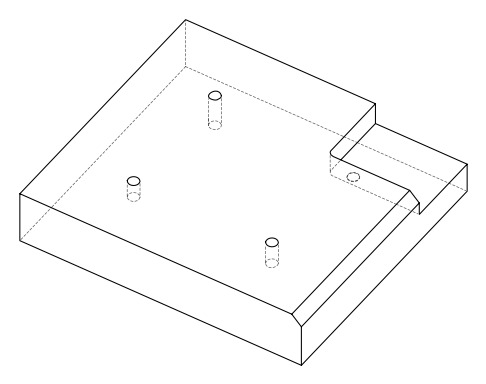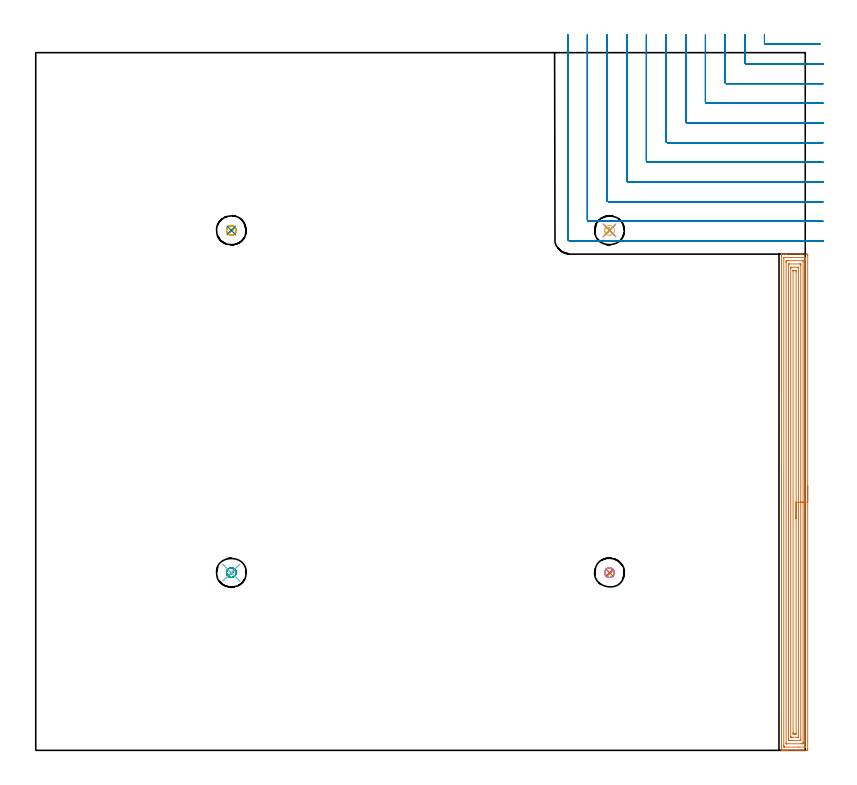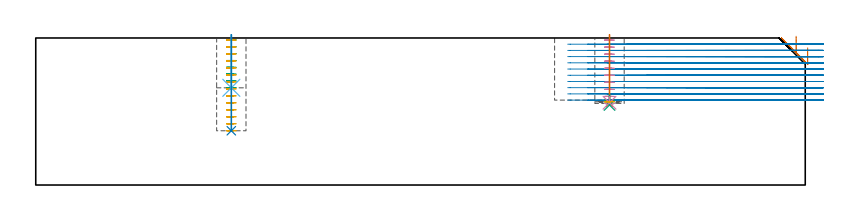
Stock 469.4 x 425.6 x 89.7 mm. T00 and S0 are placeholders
(PLAN: 11 operations, 6 tool changes, 58.5 min)
(1 AREA_MILL | FG_CHAMFER_SURFACE | UGT0205_001 | 14.82 min | 39823 mm3)
(2 MILL_CORNER_NOTCH_RECTANGULAR | CORNER_NOTCH_RECTANGULAR | NXT0201_012 | Follow Part, ap 4, ae 75% | 38.78 min | 710446 mm3)
(3 MILL_BLIND_HOLE_FROM_SOLID_MATERIAL | STEP1POCKET | NXT0201_011 | Spiral | 1.04 min | 7637 mm3)
(4 MILL_BLIND_HOLE_FROM_SOLID_MATERIAL_1 | STEP1POCKET_1 | NXT0201_011 | Spiral | 1.3 min | 10036 mm3)
(5 MILL_BLIND_HOLE_FROM_SOLID_MATERIAL_2 | STEP1POCKET_2 | NXT0201_011 | Spiral | 1.81 min | 14224 mm3)
(6 BORE_BLIND_HOLE | STEP1POCKET | UGT0332_075 | 0.13 min | 0 mm3)
(7 BORE_BLIND_HOLE_1 | STEP1POCKET_1 | UGT0332_075 | 0.17 min | 0 mm3)
(8 BORE_BLIND_HOLE_2 | STEP1POCKET_2 | UGT0332_075 | 0.24 min | 0 mm3)
(9 SPOT_DRILL | STEP1POCKET_3 | NXT0321_9005460120000 | 0.06 min | 163 mm3)
(10 DRILL_BLIND_HOLE_INTO_CENTER | STEP1POCKET_3 | NXT0301_128 | 0.02 min | 0 mm3)
(11 MILL_ROUGH_BLIND_HOLE_CONTOUR | STEP1POCKET_3 | UGT0201_129 | Spiral | 0.13 min | 139 mm3)
(TOOL UGT0205_001 | Chamfer Mill 20 x 3 x 45 deg. | D20 FL50 Z2)
(TOOL NXT0201_012 | ENDMILL 16mm [2P460-1600-NA 1630] | D16 FL38 Z6)
(TOOL NXT0201_011 | ENDMILL 12mm [2P460-1200-NA 1630] | D12 FL38 Z6)
(TOOL UGT0332_075 | 17.75 mm Rough Boring Bar | D17.75)
(TOOL NXT0321_9005460120000 | NC Spot Drill, 142deg, 12mm, Carbide, Uncoated | D12 PA142 FL30 Z2)
(TOOL NXT0301_128 | Carbide Drill 12mm [861.1-1200-036A1-GP GC34] | D12 PA150 FL37.4 Z2)
(TOOL UGT0201_129 | Carbide End Mill 11.9 | D11.9 FL15 Z4)
(OP 1 AREA_MILL)
G17 G21 G94 G90
T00 M6
G54
G17 G0 G90 X470.9 Y161.35 S1061 M3
G43 Z99.7 H0
Z83.7
G94 G1 Y161.312 Z82.828 F250.
Y161.198 Z81.964
Y161.009 Z81.112
Y160.747 Z80.28
Y160.413 Z79.474
Y160.01 Z78.7
Y159.542 Z77.964
Y159.01 Z77.272
Y158.421 Z76.629
Y157.778 Z76.04
Y157.086 Z75.508
Y156.35 Z75.04
Y155.576 Z74.637
Y154.77 Z74.303
Y153.938 Z74.041
Y153.086 Z73.852
Y152.222 Z73.738
Y151.35 Z73.7
Y1.001
X470.899 Y0.599 Z73.701
X470.895 Y0.114 Z73.703
X470.891 Y0.009 Z73.706
X470.414 Y0. Z74.184
X458.632 Z85.963
X458.038 Z86.556
X457.458 Z87.139
X457.154 Z87.442
X456.574 Z88.022
X456.27 Z88.325
X455.234 Z89.365
X454.915 Y0.007 Z89.676
X454.903 Y0.009 Z89.688
X454.9 Y0.153 Z89.7
Y302.547
X454.902 Y302.692 Z89.688
X454.915 Y302.7 Z89.675
X455.234 Z89.365
X455.663 Z88.937
X456.27 Z88.325
X457.458 Z87.139
X458.038 Z86.556
X466.733 Z77.864
X470.414 Z74.184
X470.706 Y302.697 Z73.891
X470.892 Y302.69 Z73.705
X470.899 Y302.503 Z73.699
X470.9 Y302.101 Z73.7
Y151.35
X469.486 Z75.114
Y2.383
X469.485 Y2.171 Z75.115
X469.482 Y2.066 Z75.118
X469.479 Y2.022 Z75.121
X469.405 Y2.01 Z75.195
X469.024 Y2.001 Z75.576
X465.395 Y2. Z79.205
X456.65 Y2.001 Z87.95
X456.429 Y2.005 Z88.171
X456.334 Y2.01 Z88.266
X456.316 Y2.337 Z88.284
X456.315 Y2.383 Z88.285
X456.314 Y3.231 Z88.286
Y300.317
X456.315 Y300.529 Z88.285
X456.318 Y300.634 Z88.282
X456.321 Y300.678 Z88.279
X456.395 Y300.69 Z88.205
X456.776 Y300.699 Z87.824
X460.405 Y300.7 Z84.195
X469.15 Y300.699 Z75.45
X469.371 Y300.695 Z75.229
X469.466 Y300.69 Z75.134
X469.484 Y300.363 Z75.116
X469.485 Y300.317 Z75.115
X469.486 Y299.469 Z75.114
Y151.35
X468.072 Z76.528
X468.071 Y5.059 Z76.529
X468.07 Y4.748 Z76.53
X468.066 Y4.167 Z76.534
X468.064 Y4.021 Z76.536
X467.921 Y4.007 Z76.679
X467.762 Y4.003 Z76.838
X467.044 Y4. Z77.556
X466.878 Z77.722
X458.038 Y4.001 Z86.562
X457.873 Y4.004 Z86.727
X457.763 Y4.01 Z86.837
X457.734 Y4.013 Z86.866
X457.733 Y4.027 Z86.867
X457.731 Y4.063 Z86.869
X457.729 Y4.167 Z86.871
Y297.641
Y297.952
X457.734 Y298.533 Z86.866
X457.735 Y298.679 Z86.865
X457.879 Y298.693 Z86.721
X458.038 Y298.697 Z86.562
X458.757 Y298.7 Z85.843
X458.922 Z85.678
X467.762 Y298.699 Z76.838
X467.928 Y298.696 Z76.672
X468.038 Y298.69 Z76.562
X468.066 Y298.687 Z76.534
X468.067 Y298.673 Z76.533
X468.07 Y298.637 Z76.53
X468.071 Y298.533 Z76.529
X468.072 Y151.35 Z76.528
X466.657 Z77.943
Y6.843
X466.656 Y6.175 Z77.944
X466.654 Y6.079 Z77.946
X466.65 Y6.023 Z77.95
X466.643 Y6.01 Z77.957
X466.62 Y6.007 Z77.98
X466.412 Y6.002 Z78.188
X465.994 Y6. Z78.606
X459.758 Z84.842
X459.376 Y6.005 Z85.224
X459.185 Y6.01 Z85.415
X459.149 Y6.015 Z85.451
X459.146 Y6.047 Z85.454
X459.145 Y6.101 Z85.455
X459.143 Y6.621 Z85.457
Y6.843
Y295.857
X459.144 Y296.525 Z85.456
X459.146 Y296.622 Z85.454
X459.15 Y296.677 Z85.45
X459.157 Y296.69 Z85.443
X459.18 Y296.693 Z85.42
X459.388 Y296.698 Z85.212
X459.806 Y296.7 Z84.794
X466.042 Z78.558
X466.424 Y296.695 Z78.176
X466.615 Y296.69 Z77.985
X466.651 Y296.685 Z77.949
X466.654 Y296.653 Z77.946
X466.655 Y296.599 Z77.945
X466.657 Y296.079 Z77.943
Y295.857
Y151.35
X465.243 Z79.357
X465.242 Y8.359 Z79.358
X465.238 Y8.09 Z79.362
X465.236 Y8.019 Z79.364
X465.224 Y8.01 Z79.376
X465.187 Y8.005 Z79.413
X465.11 Y8.002 Z79.49
X464.848 Y8. Z79.752
X461.312 Z83.288
X460.69 Y8.001 Z83.91
X460.601 Y8.002 Z83.999
X460.576 Y8.005 Z84.024
X460.567 Y8.008 Z84.033
X460.564 Y8.046 Z84.036
X460.56 Y8.224 Z84.04
X460.557 Y8.493 Z84.043
Y8.627
Y294.207
X460.558 Y294.342 Z84.042
X460.562 Y294.61 Z84.038
X460.564 Y294.681 Z84.036
X460.576 Y294.69 Z84.024
X460.613 Y294.695 Z83.987
X460.69 Y294.698 Z83.91
X460.952 Y294.7 Z83.648
X464.488 Z80.112
X465.11 Y294.699 Z79.49
X465.199 Y294.698 Z79.401
X465.224 Y294.695 Z79.376
X465.233 Y294.692 Z79.367
X465.236 Y294.654 Z79.364
X465.24 Y294.476 Z79.36
X465.243 Y294.207 Z79.357
Y294.073
Y151.35
X463.829 Z80.771
X463.828 Y10.412 Z80.772
X463.827 Y10.166 Z80.773
X463.824 Y10.044 Z80.776
X463.822 Y10.019 Z80.778
X463.806 Y10.01 Z80.794
X463.746 Y10.004 Z80.854
X463.342 Y10.001 Z81.258
X462.866 Y10. Z81.734
X462.458 Z82.142
X461.98 Y10.002 Z82.62
X461.976 Y10.006 Z82.624
X461.974 Y10.008 Z82.626
X461.972 Y10.412 Z82.628
X461.971 Y10.903 Z82.629
X461.972 Y292.289 Z82.628
X461.973 Y292.534 Z82.627
X461.976 Y292.656 Z82.624
X461.978 Y292.681 Z82.622
X461.994 Y292.69 Z82.606
X462.054 Y292.696 Z82.546
X462.458 Y292.699 Z82.142
X462.934 Y292.7 Z81.666
X463.342 Z81.258
X463.82 Y292.698 Z80.78
X463.825 Y292.694 Z80.775
X463.826 Y292.692 Z80.774
X463.828 Y292.289 Z80.772
X463.829 Y291.797 Z80.771
Y151.35
Y150.478 Z80.809
Y149.614 Z80.923
Y148.762 Z81.112
Y147.93 Z81.374
Y147.124 Z81.708
Y146.35 Z82.111
Y145.614 Z82.58
Y144.922 Z83.111
Y144.279 Z83.7
Y143.69 Z84.343
Y143.158 Z85.035
Y142.69 Z85.771
Y142.287 Z86.545
Y141.953 Z87.351
Y141.691 Z88.183
Y141.502 Z89.035
Y141.388 Z89.9
Y141.35 Z90.771
G0 Z99.7
M5
M2
(OP 2 MILL_CORNER_NOTCH_RECTANGULAR)
G17 G21 G94 G90
T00 M6
G54
G17 G0 G90 X444.5 Y436.6 S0 M3
G43 Z99.7 H1
Z85.91
G94 G1 Y433.6 F250.
Y431.492 F500.
G3 X445.292 Y430.7 R0.8
G1 X475.564
X478.564 F250.
G0 Z99.7
X432.5 Y436.6
Z85.91
G1 Y433.6
Y419.492 F500.
G3 X433.292 Y418.7 R0.8
G1 X477.146
X477.4
X480.4 Y418.693 F250.
G0 Z99.7
X420.5 Y436.6
Z85.91
G1 Y433.6
Y407.493 F500.
G3 X421.293 Y406.7 R0.8
G1 X477.146
X477.4
X480.4 Y406.692 F250.
G0 Z99.7
X408.5 Y436.6
Z85.91
G1 Y433.6
Y395.493 F500.
G3 X409.293 Y394.7 R0.8
G1 X477.146
X477.4
X480.4 Y394.691 F250.
G0 Z99.7
X396.5 Y436.6
Z85.91
G1 Y433.6
Y383.494 F500.
G3 X397.294 Y382.7 R0.8
G1 X477.146
X477.4
X480.4 Y382.689 F250.
G0 Z99.7
X384.5 Y436.6
Z85.91
G1 Y433.6
Y371.494 F500.
G3 X385.294 Y370.7 R0.8
G1 X477.146
X477.4 Y370.699
X480.4 Y370.687 F250.
G0 Z99.7
X372.5 Y436.6
Z85.91
G1 Y433.6
Y359.494 F500.
G3 X373.294 Y358.7 R0.8
G1 X477.146
X477.4 Y358.699
X480.4 Y358.683 F250.
G0 Z99.7
X360.5 Y436.6
Z85.91
G1 Y433.6
Y347.495 F500.
G3 X361.295 Y346.7 R0.8
G1 X477.146
X477.4 Y346.699
X480.4 Y346.678 F250.
G0 Z99.7
X348.5 Y436.6
Z85.91
G1 Y433.6
Y335.495 F500.
G3 X349.295 Y334.7 R0.8
G1 X477.146
G2 X477.4 Y334.699 R24.
G1 X480.4 Y334.667 F250.
G0 Z99.7
X336.5 Y436.6
Z85.91
G1 Y433.6
Y323.495 F500.
G3 X337.295 Y322.7 R0.8
G1 X477.146
G2 X477.4 Y322.697 R12.
G1 X480.399 Y322.634 F250.
G0 Z99.7
X324.5 Y436.6
Z85.91
G1 Y433.6
Y312.2 F500.
G3 X326. Y310.7 R1.5
G1 X477.146
X480.146 F250.
G0 Z99.7
X444.5 Y436.6
Z82.12
G1 Y433.6
Y431.492 F500.
G3 X445.292 Y430.7 R0.8
G1 X475.564
X478.564 F250.
G0 Z99.7
X432.5 Y436.6
Z82.12
G1 Y433.6
Y419.492 F500.
G3 X433.292 Y418.7 R0.8
G1 X477.187
X477.4
X480.4 Y418.694 F250.
G0 Z99.7
X420.5 Y436.6
Z82.12
G1 Y433.6
Y407.493 F500.
G3 X421.293 Y406.7 R0.8
G1 X477.187
X477.4
X480.4 Y406.693 F250.
G0 Z99.7
X408.5 Y436.6
Z82.12
G1 Y433.6
Y395.493 F500.
G3 X409.293 Y394.7 R0.8
G1 X477.187
X477.4
X480.4 Y394.692 F250.
G0 Z99.7
X396.5 Y436.6
Z82.12
G1 Y433.6
Y383.494 F500.
G3 X397.294 Y382.7 R0.8
G1 X477.187
X477.4
X480.4 Y382.691 F250.
G0 Z99.7
X384.5 Y436.6
Z82.12
G1 Y433.6
Y371.494 F500.
G3 X385.294 Y370.7 R0.8
G1 X477.187
X477.4
X480.4 Y370.689 F250.
G0 Z99.7
X372.5 Y436.6
Z82.12
G1 Y433.6
Y359.494 F500.
G3 X373.294 Y358.7 R0.8
G1 X477.187
X477.4
X480.4 Y358.686 F250.
G0 Z99.7
X360.5 Y436.6
Z82.12
G1 Y433.6
Y347.495 F500.
G3 X361.295 Y346.7 R0.8
G1 X477.187
X477.4 Y346.699
X480.4 Y346.682 F250.
G0 Z99.7
X348.5 Y436.6
Z82.12
G1 Y433.6
Y335.495 F500.
G3 X349.295 Y334.7 R0.8
G1 X477.187
X477.4 Y334.699
X480.4 Y334.672 F250.
G0 Z99.7
X336.5 Y436.6
Z82.12
G1 Y433.6
Y323.495 F500.
G3 X337.295 Y322.7 R0.8
G1 X477.187
G2 X477.4 Y322.698 R12.
G1 X480.4 Y322.645 F250.
G0 Z99.7
X324.5 Y436.6
Z82.12
G1 Y433.6
Y312.2 F500.
G3 X326. Y310.7 R1.5
G1 X477.187
X480.187 F250.
G0 Z99.7
X444.5 Y436.6
Z78.33
G1 Y433.6
Y431.492 F500.
G3 X445.292 Y430.7 R0.8
G1 X475.564
X478.564 F250.
G0 Z99.7
X432.5 Y436.6
Z78.33
G1 Y433.6
Y419.492 F500.
G3 X433.292 Y418.7 R0.8
G1 X477.4
X480.4 F250.
G0 Z99.7
X420.5 Y436.6
Z78.33
G1 Y433.6
Y407.493 F500.
G3 X421.293 Y406.7 R0.8
G1 X477.4
X480.4 F250.
G0 Z99.7
X408.5 Y436.6
Z78.33
G1 Y433.6
Y395.493 F500.
G3 X409.293 Y394.7 R0.8
G1 X477.4
X480.4 F250.
G0 Z99.7
X396.5 Y436.6
Z78.33
G1 Y433.6
Y383.494 F500.
G3 X397.294 Y382.7 R0.8
G1 X477.4
X480.4 F250.
G0 Z99.7
X384.5 Y436.6
Z78.33
G1 Y433.6
Y371.494 F500.
G3 X385.294 Y370.7 R0.8
G1 X477.4
X480.4 F250.
G0 Z99.7
X372.5 Y436.6
Z78.33
G1 Y433.6
Y359.494 F500.
G3 X373.294 Y358.7 R0.8
G1 X477.4
X480.4 F250.
G0 Z99.7
X360.5 Y436.6
Z78.33
G1 Y433.6
Y347.495 F500.
G3 X361.295 Y346.7 R0.8
G1 X477.4
X480.4 F250.
G0 Z99.7
X348.5 Y436.6
Z78.33
G1 Y433.6
Y335.495 F500.
G3 X349.295 Y334.7 R0.8
G1 X477.4
X480.4 F250.
G0 Z99.7
X336.5 Y436.6
Z78.33
G1 Y433.6
Y323.495 F500.
G3 X337.295 Y322.7 R0.8
G1 X477.4
X480.4 F250.
G0 Z99.7
X324.5 Y436.6
Z78.33
G1 Y433.6
Y312.2 F500.
G3 X326. Y310.7 R1.5
G1 X477.4
X480.4 F250.
G0 Z99.7
X444.5 Y436.6
Z74.54
G1 Y433.6
Y431.492 F500.
G3 X445.292 Y430.7 R0.8
G1 X475.564
X478.564 F250.
G0 Z99.7
X432.5 Y436.6
Z74.54
G1 Y433.6
Y419.492 F500.
G3 X433.292 Y418.7 R0.8
G1 X477.4
X480.4 F250.
G0 Z99.7
X420.5 Y436.6
Z74.54
G1 Y433.6
Y407.493 F500.
G3 X421.293 Y406.7 R0.8
G1 X477.4
X480.4 F250.
G0 Z99.7
X408.5 Y436.6
Z74.54
G1 Y433.6
Y395.493 F500.
G3 X409.293 Y394.7 R0.8
G1 X477.4
X480.4 F250.
G0 Z99.7
X396.5 Y436.6
Z74.54
G1 Y433.6
Y383.494 F500.
G3 X397.294 Y382.7 R0.8
G1 X477.4
X480.4 F250.
G0 Z99.7
X384.5 Y436.6
Z74.54
G1 Y433.6
Y371.494 F500.
G3 X385.294 Y370.7 R0.8
G1 X477.4
X480.4 F250.
G0 Z99.7
X372.5 Y436.6
Z74.54
G1 Y433.6
Y359.494 F500.
G3 X373.294 Y358.7 R0.8
G1 X477.4
X480.4 F250.
G0 Z99.7
X360.5 Y436.6
Z74.54
G1 Y433.6
Y347.495 F500.
G3 X361.295 Y346.7 R0.8
G1 X477.4
X480.4 F250.
G0 Z99.7
X348.5 Y436.6
Z74.54
G1 Y433.6
Y335.495 F500.
G3 X349.295 Y334.7 R0.8
G1 X477.4
X480.4 F250.
G0 Z99.7
X336.5 Y436.6
Z74.54
G1 Y433.6
Y323.495 F500.
G3 X337.295 Y322.7 R0.8
G1 X477.4
X480.4 F250.
G0 Z99.7
X324.5 Y436.6
Z74.54
G1 Y433.6
Y312.2 F500.
G3 X326. Y310.7 R1.5
G1 X477.4
X480.4 F250.
G0 Z99.7
X444.5 Y436.6
Z70.75
G1 Y433.6
Y431.492 F500.
G3 X445.292 Y430.7 R0.8
G1 X475.564
X478.564 F250.
G0 Z99.7
X432.5 Y436.6
Z70.75
G1 Y433.6
Y419.492 F500.
G3 X433.292 Y418.7 R0.8
G1 X477.4
X480.4 F250.
G0 Z99.7
X420.5 Y436.6
Z70.75
G1 Y433.6
Y407.493 F500.
G3 X421.293 Y406.7 R0.8
G1 X477.4
X480.4 F250.
G0 Z99.7
X408.5 Y436.6
Z70.75
G1 Y433.6
Y395.493 F500.
G3 X409.293 Y394.7 R0.8
G1 X477.4
X480.4 F250.
G0 Z99.7
X396.5 Y436.6
Z70.75
G1 Y433.6
Y383.494 F500.
G3 X397.294 Y382.7 R0.8
G1 X477.4
X480.4 F250.
G0 Z99.7
X384.5 Y436.6
Z70.75
G1 Y433.6
Y371.494 F500.
G3 X385.294 Y370.7 R0.8
G1 X477.4
X480.4 F250.
G0 Z99.7
X372.5 Y436.6
Z70.75
G1 Y433.6
Y359.494 F500.
G3 X373.294 Y358.7 R0.8
G1 X477.4
X480.4 F250.
G0 Z99.7
X360.5 Y436.6
Z70.75
G1 Y433.6
Y347.495 F500.
G3 X361.295 Y346.7 R0.8
G1 X477.4
X480.4 F250.
G0 Z99.7
X348.5 Y436.6
Z70.75
G1 Y433.6
Y335.495 F500.
G3 X349.295 Y334.7 R0.8
G1 X477.4
X480.4 F250.
G0 Z99.7
X336.5 Y436.6
Z70.75
G1 Y433.6
Y323.495 F500.
G3 X337.295 Y322.7 R0.8
G1 X477.4
X480.4 F250.
G0 Z99.7
X324.5 Y436.6
Z70.75
G1 Y433.6
Y312.2 F500.
G3 X326. Y310.7 R1.5
G1 X477.4
X480.4 F250.
G0 Z99.7
X444.5 Y436.6
Z66.96
G1 Y433.6
Y431.492 F500.
G3 X445.292 Y430.7 R0.8
G1 X475.564
X478.564 F250.
G0 Z99.7
X432.5 Y436.6
Z66.96
G1 Y433.6
Y419.492 F500.
G3 X433.292 Y418.7 R0.8
G1 X477.4
X480.4 F250.
G0 Z99.7
X420.5 Y436.6
Z66.96
G1 Y433.6
Y407.493 F500.
G3 X421.293 Y406.7 R0.8
G1 X477.4
X480.4 F250.
G0 Z99.7
X408.5 Y436.6
Z66.96
G1 Y433.6
Y395.493 F500.
G3 X409.293 Y394.7 R0.8
G1 X477.4
X480.4 F250.
G0 Z99.7
X396.5 Y436.6
Z66.96
G1 Y433.6
Y383.494 F500.
G3 X397.294 Y382.7 R0.8
G1 X477.4
X480.4 F250.
G0 Z99.7
X384.5 Y436.6
Z66.96
G1 Y433.6
Y371.494 F500.
G3 X385.294 Y370.7 R0.8
G1 X477.4
X480.4 F250.
G0 Z99.7
X372.5 Y436.6
Z66.96
G1 Y433.6
Y359.494 F500.
G3 X373.294 Y358.7 R0.8
G1 X477.4
X480.4 F250.
G0 Z99.7
X360.5 Y436.6
Z66.96
G1 Y433.6
Y347.495 F500.
G3 X361.295 Y346.7 R0.8
G1 X477.4
X480.4 F250.
G0 Z99.7
X348.5 Y436.6
Z66.96
G1 Y433.6
Y335.495 F500.
G3 X349.295 Y334.7 R0.8
G1 X477.4
X480.4 F250.
G0 Z99.7
X336.5 Y436.6
Z66.96
G1 Y433.6
Y323.495 F500.
G3 X337.295 Y322.7 R0.8
G1 X477.4
X480.4 F250.
G0 Z99.7
X324.5 Y436.6
Z66.96
G1 Y433.6
Y312.2 F500.
G3 X326. Y310.7 R1.5
G1 X477.4
X480.4 F250.
G0 Z99.7
X444.5 Y436.6
Z63.17
G1 Y433.6
Y431.492 F500.
G3 X445.292 Y430.7 R0.8
G1 X475.564
X478.564 F250.
G0 Z99.7
X432.5 Y436.6
Z63.17
G1 Y433.6
Y419.492 F500.
G3 X433.292 Y418.7 R0.8
G1 X477.4
X480.4 F250.
G0 Z99.7
X420.5 Y436.6
Z63.17
G1 Y433.6
Y407.493 F500.
G3 X421.293 Y406.7 R0.8
G1 X477.4
X480.4 F250.
G0 Z99.7
X408.5 Y436.6
Z63.17
G1 Y433.6
Y395.493 F500.
G3 X409.293 Y394.7 R0.8
G1 X477.4
X480.4 F250.
G0 Z99.7
X396.5 Y436.6
Z63.17
G1 Y433.6
Y383.494 F500.
G3 X397.294 Y382.7 R0.8
G1 X477.4
X480.4 F250.
G0 Z99.7
X384.5 Y436.6
Z63.17
G1 Y433.6
Y371.494 F500.
G3 X385.294 Y370.7 R0.8
G1 X477.4
X480.4 F250.
G0 Z99.7
X372.5 Y436.6
Z63.17
G1 Y433.6
Y359.494 F500.
G3 X373.294 Y358.7 R0.8
G1 X477.4
X480.4 F250.
G0 Z99.7
X360.5 Y436.6
Z63.17
G1 Y433.6
Y347.495 F500.
G3 X361.295 Y346.7 R0.8
G1 X477.4
X480.4 F250.
G0 Z99.7
X348.5 Y436.6
Z63.17
G1 Y433.6
Y335.495 F500.
G3 X349.295 Y334.7 R0.8
G1 X477.4
X480.4 F250.
G0 Z99.7
X336.5 Y436.6
Z63.17
G1 Y433.6
Y323.495 F500.
G3 X337.295 Y322.7 R0.8
G1 X477.4
X480.4 F250.
G0 Z99.7
X324.5 Y436.6
Z63.17
G1 Y433.6
Y312.2 F500.
G3 X326. Y310.7 R1.5
G1 X477.4
X480.4 F250.
G0 Z99.7
X444.5 Y436.6
Z59.38
G1 Y433.6
Y431.492 F500.
G3 X445.292 Y430.7 R0.8
G1 X475.564
X478.564 F250.
G0 Z99.7
X432.5 Y436.6
Z59.38
G1 Y433.6
Y419.492 F500.
G3 X433.292 Y418.7 R0.8
G1 X477.4
X480.4 F250.
G0 Z99.7
X420.5 Y436.6
Z59.38
G1 Y433.6
Y407.493 F500.
G3 X421.293 Y406.7 R0.8
G1 X477.4
X480.4 F250.
G0 Z99.7
X408.5 Y436.6
Z59.38
G1 Y433.6
Y395.493 F500.
G3 X409.293 Y394.7 R0.8
G1 X477.4
X480.4 F250.
G0 Z99.7
X396.5 Y436.6
Z59.38
G1 Y433.6
Y383.494 F500.
G3 X397.294 Y382.7 R0.8
G1 X477.4
X480.4 F250.
G0 Z99.7
X384.5 Y436.6
Z59.38
G1 Y433.6
Y371.494 F500.
G3 X385.294 Y370.7 R0.8
G1 X477.4
X480.4 F250.
G0 Z99.7
X372.5 Y436.6
Z59.38
G1 Y433.6
Y359.494 F500.
G3 X373.294 Y358.7 R0.8
G1 X477.4
X480.4 F250.
G0 Z99.7
X360.5 Y436.6
Z59.38
G1 Y433.6
Y347.495 F500.
G3 X361.295 Y346.7 R0.8
G1 X477.4
X480.4 F250.
G0 Z99.7
X348.5 Y436.6
Z59.38
G1 Y433.6
Y335.495 F500.
G3 X349.295 Y334.7 R0.8
G1 X477.4
X480.4 F250.
G0 Z99.7
X336.5 Y436.6
Z59.38
G1 Y433.6
Y323.495 F500.
G3 X337.295 Y322.7 R0.8
G1 X477.4
X480.4 F250.
G0 Z99.7
X324.5 Y436.6
Z59.38
G1 Y433.6
Y312.2 F500.
G3 X326. Y310.7 R1.5
G1 X477.4
X480.4 F250.
G0 Z99.7
X444.5 Y436.6
Z55.59
G1 Y433.6
Y431.492 F500.
G3 X445.292 Y430.7 R0.8
G1 X475.564
X478.564 F250.
G0 Z99.7
X432.5 Y436.6
Z55.59
G1 Y433.6
Y419.492 F500.
G3 X433.292 Y418.7 R0.8
G1 X477.4
X480.4 F250.
G0 Z99.7
X420.5 Y436.6
Z55.59
G1 Y433.6
Y407.493 F500.
G3 X421.293 Y406.7 R0.8
G1 X477.4
X480.4 F250.
G0 Z99.7
X408.5 Y436.6
Z55.59
G1 Y433.6
Y395.493 F500.
G3 X409.293 Y394.7 R0.8
G1 X477.4
X480.4 F250.
G0 Z99.7
X396.5 Y436.6
Z55.59
G1 Y433.6
Y383.494 F500.
G3 X397.294 Y382.7 R0.8
G1 X477.4
X480.4 F250.
G0 Z99.7
X384.5 Y436.6
Z55.59
G1 Y433.6
Y371.494 F500.
G3 X385.294 Y370.7 R0.8
G1 X477.4
X480.4 F250.
G0 Z99.7
X372.5 Y436.6
Z55.59
G1 Y433.6
Y359.494 F500.
G3 X373.294 Y358.7 R0.8
G1 X477.4
X480.4 F250.
G0 Z99.7
X360.5 Y436.6
Z55.59
G1 Y433.6
Y347.495 F500.
G3 X361.295 Y346.7 R0.8
G1 X477.4
X480.4 F250.
G0 Z99.7
X348.5 Y436.6
Z55.59
G1 Y433.6
Y335.495 F500.
G3 X349.295 Y334.7 R0.8
G1 X477.4
X480.4 F250.
G0 Z99.7
X336.5 Y436.6
Z55.59
G1 Y433.6
Y323.495 F500.
G3 X337.295 Y322.7 R0.8
G1 X477.4
X480.4 F250.
G0 Z99.7
X324.5 Y436.6
Z55.59
G1 Y433.6
Y312.2 F500.
G3 X326. Y310.7 R1.5
G1 X477.4
X480.4 F250.
G0 Z99.7
X444.5 Y436.6
Z51.8
G1 Y433.6
Y431.492 F500.
G3 X445.292 Y430.7 R0.8
G1 X475.564
X478.564 F250.
G0 Z99.7
X432.5 Y436.6
Z51.8
G1 Y433.6
Y419.492 F500.
G3 X433.292 Y418.7 R0.8
G1 X477.4
X480.4 F250.
G0 Z99.7
X420.5 Y436.6
Z51.8
G1 Y433.6
Y407.493 F500.
G3 X421.293 Y406.7 R0.8
G1 X477.4
X480.4 F250.
G0 Z99.7
X408.5 Y436.6
Z51.8
G1 Y433.6
Y395.493 F500.
G3 X409.293 Y394.7 R0.8
G1 X477.4
X480.4 F250.
G0 Z99.7
X396.5 Y436.6
Z51.8
G1 Y433.6
Y383.494 F500.
G3 X397.294 Y382.7 R0.8
G1 X477.4
X480.4 F250.
G0 Z99.7
X384.5 Y436.6
Z51.8
G1 Y433.6
Y371.494 F500.
G3 X385.294 Y370.7 R0.8
G1 X477.4
X480.4 F250.
G0 Z99.7
X372.5 Y436.6
Z51.8
G1 Y433.6
Y359.494 F500.
G3 X373.294 Y358.7 R0.8
G1 X477.4
X480.4 F250.
G0 Z99.7
X360.5 Y436.6
Z51.8
G1 Y433.6
Y347.495 F500.
G3 X361.295 Y346.7 R0.8
G1 X477.4
X480.4 F250.
G0 Z99.7
X348.5 Y436.6
Z51.8
G1 Y433.6
Y335.495 F500.
G3 X349.295 Y334.7 R0.8
G1 X477.4
X480.4 F250.
G0 Z99.7
X336.5 Y436.6
Z51.8
G1 Y433.6
Y323.495 F500.
G3 X337.295 Y322.7 R0.8
G1 X477.4
X480.4 F250.
G0 Z99.7
X324.5 Y436.6
Z51.8
G1 Y433.6
Y312.2 F500.
G3 X326. Y310.7 R1.5
G1 X477.4
X480.4 F250.
G0 Z99.7
M5
M2
(OP 3 MILL_BLIND_HOLE_FROM_SOLID_MATERIAL)
G17 G21 G94 G90
T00 M6
G54
G17 G0 G90 X119.3 Y108.4 S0 M3
G43 Z99.7 H1
Z88.525
G94 G3 X119.375 Y111.275 R1.438 F250.
X116.354 Y108.554 R2.875
X119.146 Y105.454 R2.95
X116.354 Y108.554 R-2.95
X117.75 Y107.004 R1.475
X119.3 Y108.4 R1.475
G0 Z84.35
G3 X119.375 Y111.275 R1.438
X116.354 Y108.554 R2.875
X119.146 Y105.454 R2.95
X116.354 Y108.554 R-2.95
X117.75 Y107.004 R1.475
X119.3 Y108.4 R1.475
G0 Z80.175
G3 X119.375 Y111.275 R1.438
X116.354 Y108.554 R2.875
X119.146 Y105.454 R2.95
X116.354 Y108.554 R-2.95
X117.75 Y107.004 R1.475
X119.3 Y108.4 R1.475
G0 Z76.
G3 X119.375 Y111.275 R1.438
X116.354 Y108.554 R2.875
X119.146 Y105.454 R2.95
X116.354 Y108.554 R-2.95
X117.75 Y107.004 R1.475
X119.3 Y108.4 R1.475
G0 Z71.825
G3 X119.375 Y111.275 R1.438
X116.354 Y108.554 R2.875
X119.146 Y105.454 R2.95
X116.354 Y108.554 R-2.95
X117.75 Y107.004 R1.475
X119.3 Y108.4 R1.475
G0 Z67.65
G3 X119.375 Y111.275 R1.438
X116.354 Y108.554 R2.875
X119.146 Y105.454 R2.95
X116.354 Y108.554 R-2.95
X117.75 Y107.004 R1.475
X119.3 Y108.4 R1.475
G0 Z63.475
G3 X119.375 Y111.275 R1.438
X116.354 Y108.554 R2.875
X119.146 Y105.454 R2.95
X116.354 Y108.554 R-2.95
X117.75 Y107.004 R1.475
X119.3 Y108.4 R1.475
G0 Z59.3
G3 X119.375 Y111.275 R1.438
X116.354 Y108.554 R2.875
X119.146 Y105.454 R2.95
X116.354 Y108.554 R-2.95
X117.75 Y107.004 R1.475
X119.3 Y108.4 R1.475
G0 Z99.7
M5
M2
(OP 4 MILL_BLIND_HOLE_FROM_SOLID_MATERIAL_1)
G17 G21 G94 G90
T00 M6
G54
G17 G0 G90 X350. Y108.4 S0 M3
G43 Z99.7 H1
Z88.41
G94 G3 X350.075 Y111.275 R1.438 F250.
X347.054 Y108.554 R2.875
X349.846 Y105.454 R2.95
X347.054 Y108.554 R-2.95
X348.45 Y107.004 R1.475
X350. Y108.4 R1.475
G0 Z84.12
G3 X350.075 Y111.275 R1.438
X347.054 Y108.554 R2.875
X349.846 Y105.454 R2.95
X347.054 Y108.554 R-2.95
X348.45 Y107.004 R1.475
X350. Y108.4 R1.475
G0 Z79.83
G3 X350.075 Y111.275 R1.438
X347.054 Y108.554 R2.875
X349.846 Y105.454 R2.95
X347.054 Y108.554 R-2.95
X348.45 Y107.004 R1.475
X350. Y108.4 R1.475
G0 Z75.54
G3 X350.075 Y111.275 R1.438
X347.054 Y108.554 R2.875
X349.846 Y105.454 R2.95
X347.054 Y108.554 R-2.95
X348.45 Y107.004 R1.475
X350. Y108.4 R1.475
G0 Z71.25
G3 X350.075 Y111.275 R1.438
X347.054 Y108.554 R2.875
X349.846 Y105.454 R2.95
X347.054 Y108.554 R-2.95
X348.45 Y107.004 R1.475
X350. Y108.4 R1.475
G0 Z66.96
G3 X350.075 Y111.275 R1.438
X347.054 Y108.554 R2.875
X349.846 Y105.454 R2.95
X347.054 Y108.554 R-2.95
X348.45 Y107.004 R1.475
X350. Y108.4 R1.475
G0 Z62.67
G3 X350.075 Y111.275 R1.438
X347.054 Y108.554 R2.875
X349.846 Y105.454 R2.95
X347.054 Y108.554 R-2.95
X348.45 Y107.004 R1.475
X350. Y108.4 R1.475
G0 Z58.38
G3 X350.075 Y111.275 R1.438
X347.054 Y108.554 R2.875
X349.846 Y105.454 R2.95
X347.054 Y108.554 R-2.95
X348.45 Y107.004 R1.475
X350. Y108.4 R1.475
G0 Z54.09
G3 X350.075 Y111.275 R1.438
X347.054 Y108.554 R2.875
X349.846 Y105.454 R2.95
X347.054 Y108.554 R-2.95
X348.45 Y107.004 R1.475
X350. Y108.4 R1.475
G0 Z49.8
G3 X350.075 Y111.275 R1.438
X347.054 Y108.554 R2.875
X349.846 Y105.454 R2.95
X347.054 Y108.554 R-2.95
X348.45 Y107.004 R1.475
X350. Y108.4 R1.475
G0 Z99.7
M5
M2
(OP 5 MILL_BLIND_HOLE_FROM_SOLID_MATERIAL_2)
G17 G21 G94 G90
T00 M6
G54
G17 G0 G90 X119.3 Y317.2 S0 M3
G43 Z99.7 H1
Z88.443
G94 G3 X119.375 Y320.075 R1.438 F250.
X116.354 Y317.354 R2.875
X119.146 Y314.254 R2.95
X116.354 Y317.354 R-2.95
X117.75 Y315.804 R1.475
X119.3 Y317.2 R1.475
G0 Z84.186
G3 X119.375 Y320.075 R1.438
X116.354 Y317.354 R2.875
X119.146 Y314.254 R2.95
X116.354 Y317.354 R-2.95
X117.75 Y315.804 R1.475
X119.3 Y317.2 R1.475
G0 Z79.929
G3 X119.375 Y320.075 R1.438
X116.354 Y317.354 R2.875
X119.146 Y314.254 R2.95
X116.354 Y317.354 R-2.95
X117.75 Y315.804 R1.475
X119.3 Y317.2 R1.475
G0 Z75.671
G3 X119.375 Y320.075 R1.438
X116.354 Y317.354 R2.875
X119.146 Y314.254 R2.95
X116.354 Y317.354 R-2.95
X117.75 Y315.804 R1.475
X119.3 Y317.2 R1.475
G0 Z71.414
G3 X119.375 Y320.075 R1.438
X116.354 Y317.354 R2.875
X119.146 Y314.254 R2.95
X116.354 Y317.354 R-2.95
X117.75 Y315.804 R1.475
X119.3 Y317.2 R1.475
G0 Z67.157
G3 X119.375 Y320.075 R1.438
X116.354 Y317.354 R2.875
X119.146 Y314.254 R2.95
X116.354 Y317.354 R-2.95
X117.75 Y315.804 R1.475
X119.3 Y317.2 R1.475
G0 Z62.9
G3 X119.375 Y320.075 R1.438
X116.354 Y317.354 R2.875
X119.146 Y314.254 R2.95
X116.354 Y317.354 R-2.95
X117.75 Y315.804 R1.475
X119.3 Y317.2 R1.475
G0 Z58.643
G3 X119.375 Y320.075 R1.438
X116.354 Y317.354 R2.875
X119.146 Y314.254 R2.95
X116.354 Y317.354 R-2.95
X117.75 Y315.804 R1.475
X119.3 Y317.2 R1.475
G0 Z54.386
G3 X119.375 Y320.075 R1.438
X116.354 Y317.354 R2.875
X119.146 Y314.254 R2.95
X116.354 Y317.354 R-2.95
X117.75 Y315.804 R1.475
X119.3 Y317.2 R1.475
G0 Z50.129
G3 X119.375 Y320.075 R1.438
X116.354 Y317.354 R2.875
X119.146 Y314.254 R2.95
X116.354 Y317.354 R-2.95
X117.75 Y315.804 R1.475
X119.3 Y317.2 R1.475
G0 Z45.871
G3 X119.375 Y320.075 R1.438
X116.354 Y317.354 R2.875
X119.146 Y314.254 R2.95
X116.354 Y317.354 R-2.95
X117.75 Y315.804 R1.475
X119.3 Y317.2 R1.475
G0 Z41.614
G3 X119.375 Y320.075 R1.438
X116.354 Y317.354 R2.875
X119.146 Y314.254 R2.95
X116.354 Y317.354 R-2.95
X117.75 Y315.804 R1.475
X119.3 Y317.2 R1.475
G0 Z37.357
G3 X119.375 Y320.075 R1.438
X116.354 Y317.354 R2.875
X119.146 Y314.254 R2.95
X116.354 Y317.354 R-2.95
X117.75 Y315.804 R1.475
X119.3 Y317.2 R1.475
G0 Z33.1
G3 X119.375 Y320.075 R1.438
X116.354 Y317.354 R2.875
X119.146 Y314.254 R2.95
X116.354 Y317.354 R-2.95
X117.75 Y315.804 R1.475
X119.3 Y317.2 R1.475
G0 Z99.7
M5
M2
(OP 6 BORE_BLIND_HOLE)
G17 G21 G94 G90
T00 M6
G54
G17 G0 G90 X119.3 Y108.4 S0 M3
G43 Z99.7 H0
G94 G85 G98 Z59.3 F250. R91.7
G80
M5
M2
(OP 7 BORE_BLIND_HOLE_1)
G17 G21 G94 G90
T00 M6
G54
G17 G0 G90 X350. Y108.4 S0 M3
G43 Z99.7 H0
G94 G85 G98 Z49.8 F250. R91.7
G80
M5
M2
(OP 8 BORE_BLIND_HOLE_2)
G17 G21 G94 G90
T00 M6
G54
G17 G0 G90 X119.3 Y317.2 S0 M3
G43 Z99.7 H0
G94 G85 G98 Z33.1 F250. R91.7
G80
M5
M2
(OP 9 SPOT_DRILL)
G17 G21 G94 G90
T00 M6
G54
G17 G0 G90 X350. Y317.2 S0 M3
G43 Z99.7 H0
G94 G81 G98 Z48.8 F250. R54.8
G80
M5
M2
(OP 10 DRILL_BLIND_HOLE_INTO_CENTER)
G17 G21 G94 G90
T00 M6
G54
G17 G0 G90 X350. Y317.2 S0 M3
G43 Z99.7 H1
G94 G81 G98 Z50.192 F250. R53.8
G80
M5
M2
(OP 11 MILL_ROUGH_BLIND_HOLE_CONTOUR)
G17 G21 G94 G90
T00 M6
G54
G17 G0 G90 X350. Y317.2 S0 M3
G43 Z99.7 H0
Z50.8
G94 G3 X350.529 Y317.736 R0.529 F250.
X349.98 Y318.7 R1.149
X347.96 Y318.763 R2.039
X347.001 Y317.121 R1.805
X350.079 Y314.201 R3.
X347.001 Y317.121 R-3.
X348.54 Y315.661 R1.5
X350. Y317.2 R1.5
G0 Z99.7
M5
M2
